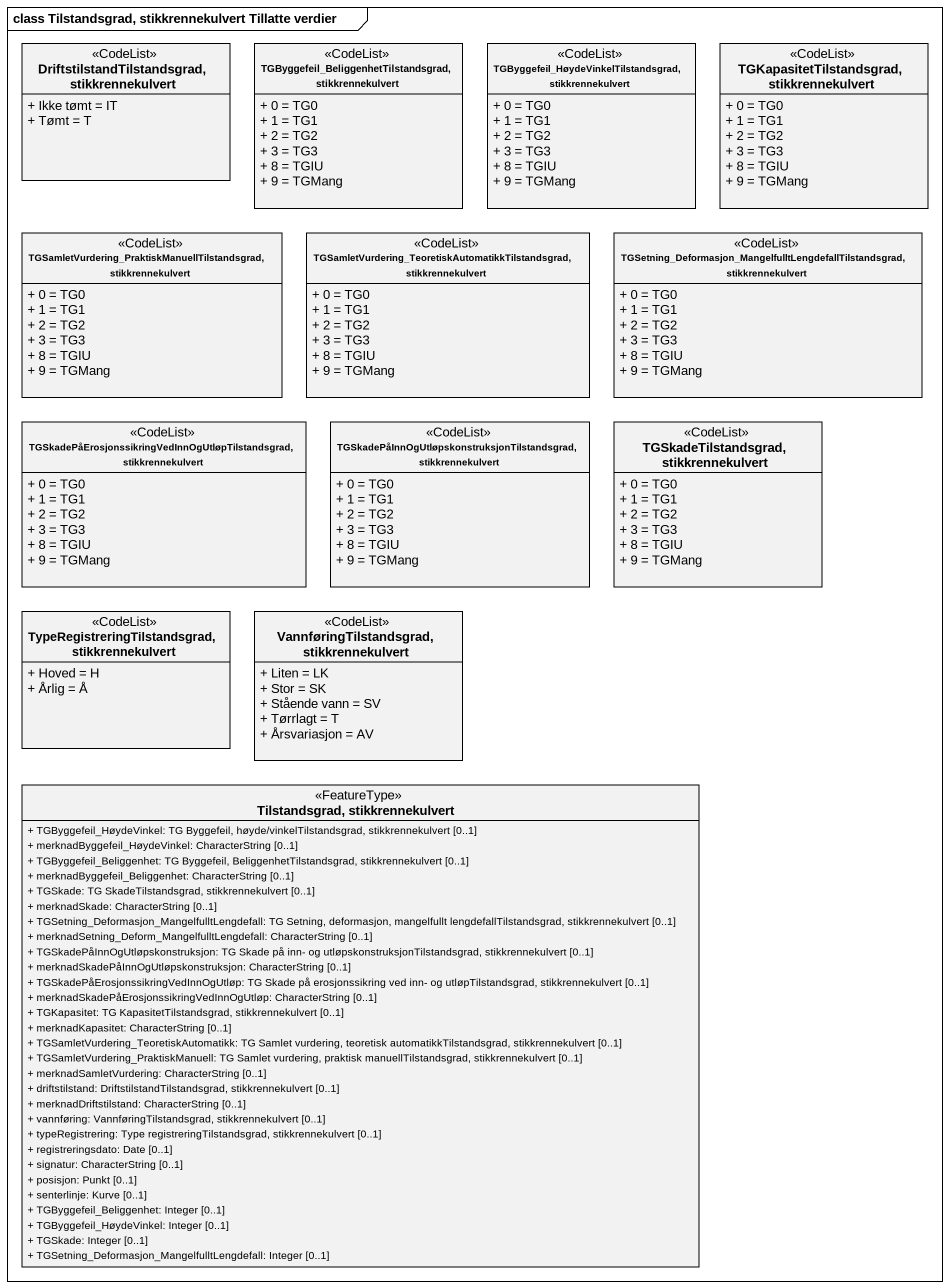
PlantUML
@startuml
mainframe class Tilstandsgrad, stikkrennekulvert Tillatte verdier
hide circle
hide empty members
skinparam classAttributeIconSize 0
class "DriftstilstandTilstandsgrad, stikkrennekulvert" as DriftstilstandTilstandsgrad <<CodeList>> {
  + Ikke tømt = IT
  + Tømt = T
}
class "TGByggefeil_BeliggenhetTilstandsgrad, stikkrennekulvert" as TGByggefeil <<CodeList>> {
  + 0 = TG0
  + 1 = TG1
  + 2 = TG2
  + 3 = TG3
  + 8 = TGIU
  + 9 = TGMang
}
class "TGByggefeil_HøydeVinkelTilstandsgrad, stikkrennekulvert" as TGByggefeil_2 <<CodeList>> {
  + 0 = TG0
  + 1 = TG1
  + 2 = TG2
  + 3 = TG3
  + 8 = TGIU
  + 9 = TGMang
}
class "TGKapasitetTilstandsgrad, stikkrennekulvert" as TGKapasitetTilstandsgrad <<CodeList>> {
  + 0 = TG0
  + 1 = TG1
  + 2 = TG2
  + 3 = TG3
  + 8 = TGIU
  + 9 = TGMang
}
class "TGSamletVurdering_PraktiskManuellTilstandsgrad, stikkrennekulvert" as TGSamletVurdering <<CodeList>> {
  + 0 = TG0
  + 1 = TG1
  + 2 = TG2
  + 3 = TG3
  + 8 = TGIU
  + 9 = TGMang
}
class "TGSamletVurdering_TeoretiskAutomatikkTilstandsgrad, stikkrennekulvert" as TGSamletVurdering_2 <<CodeList>> {
  + 0 = TG0
  + 1 = TG1
  + 2 = TG2
  + 3 = TG3
  + 8 = TGIU
  + 9 = TGMang
}
class "TGSetning_Deformasjon_MangelfulltLengdefallTilstandsgrad, stikkrennekulvert" as TGSetning_Deformasjon <<CodeList>> {
  + 0 = TG0
  + 1 = TG1
  + 2 = TG2
  + 3 = TG3
  + 8 = TGIU
  + 9 = TGMang
}
class "TGSkadePåErosjonssikringVedInnOgUtløpTilstandsgrad, stikkrennekulvert" as TGSkadePåErosjonssikringVedI <<CodeList>> {
  + 0 = TG0
  + 1 = TG1
  + 2 = TG2
  + 3 = TG3
  + 8 = TGIU
  + 9 = TGMang
}
class "TGSkadePåInnOgUtløpskonstruksjonTilstandsgrad, stikkrennekulvert" as TGSkadePåInnOgUtløpskonstruk <<CodeList>> {
  + 0 = TG0
  + 1 = TG1
  + 2 = TG2
  + 3 = TG3
  + 8 = TGIU
  + 9 = TGMang
}
class "TGSkadeTilstandsgrad, stikkrennekulvert" as TGSkadeTilstandsgrad <<CodeList>> {
  + 0 = TG0
  + 1 = TG1
  + 2 = TG2
  + 3 = TG3
  + 8 = TGIU
  + 9 = TGMang
}
class "TypeRegistreringTilstandsgrad, stikkrennekulvert" as TypeRegistreringTilstandsgra <<CodeList>> {
  + Hoved = H
  + Årlig = Å
}
class "VannføringTilstandsgrad, stikkrennekulvert" as VannføringTilstandsgrad <<CodeList>> {
  + Liten = LK
  + Stor = SK
  + Stående vann = SV
  + Tørrlagt = T
  + Årsvariasjon = AV
}
class "Tilstandsgrad, stikkrennekulvert" as Tilstandsgrad <<FeatureType>> {
  + TGByggefeil_HøydeVinkel: TG Byggefeil, høyde/vinkelTilstandsgrad, stikkrennekulvert [0..1]
  + merknadByggefeil_HøydeVinkel: CharacterString [0..1]
  + TGByggefeil_Beliggenhet: TG Byggefeil, BeliggenhetTilstandsgrad, stikkrennekulvert [0..1]
  + merknadByggefeil_Beliggenhet: CharacterString [0..1]
  + TGSkade: TG SkadeTilstandsgrad, stikkrennekulvert [0..1]
  + merknadSkade: CharacterString [0..1]
  + TGSetning_Deformasjon_MangelfulltLengdefall: TG Setning, deformasjon, mangelfullt lengdefallTilstandsgrad, stikkrennekulvert [0..1]
  + merknadSetning_Deform_MangelfulltLengdefall: CharacterString [0..1]
  + TGSkadePåInnOgUtløpskonstruksjon: TG Skade på inn- og utløpskonstruksjonTilstandsgrad, stikkrennekulvert [0..1]
  + merknadSkadePåInnOgUtløpskonstruksjon: CharacterString [0..1]
  + TGSkadePåErosjonssikringVedInnOgUtløp: TG Skade på erosjonssikring ved inn- og utløpTilstandsgrad, stikkrennekulvert [0..1]
  + merknadSkadePåErosjonssikringVedInnOgUtløp: CharacterString [0..1]
  + TGKapasitet: TG KapasitetTilstandsgrad, stikkrennekulvert [0..1]
  + merknadKapasitet: CharacterString [0..1]
  + TGSamletVurdering_TeoretiskAutomatikk: TG Samlet vurdering, teoretisk automatikkTilstandsgrad, stikkrennekulvert [0..1]
  + TGSamletVurdering_PraktiskManuell: TG Samlet vurdering, praktisk manuellTilstandsgrad, stikkrennekulvert [0..1]
  + merknadSamletVurdering: CharacterString [0..1]
  + driftstilstand: DriftstilstandTilstandsgrad, stikkrennekulvert [0..1]
  + merknadDriftstilstand: CharacterString [0..1]
  + vannføring: VannføringTilstandsgrad, stikkrennekulvert [0..1]
  + typeRegistrering: Type registreringTilstandsgrad, stikkrennekulvert [0..1]
  + registreringsdato: Date [0..1]
  + signatur: CharacterString [0..1]
  + posisjon: Punkt [0..1]
  + senterlinje: Kurve [0..1]
  + TGByggefeil_Beliggenhet: Integer [0..1]
  + TGByggefeil_HøydeVinkel: Integer [0..1]
  + TGSkade: Integer [0..1]
  + TGSetning_Deformasjon_MangelfulltLengdefall: Integer [0..1]
}
@enduml
